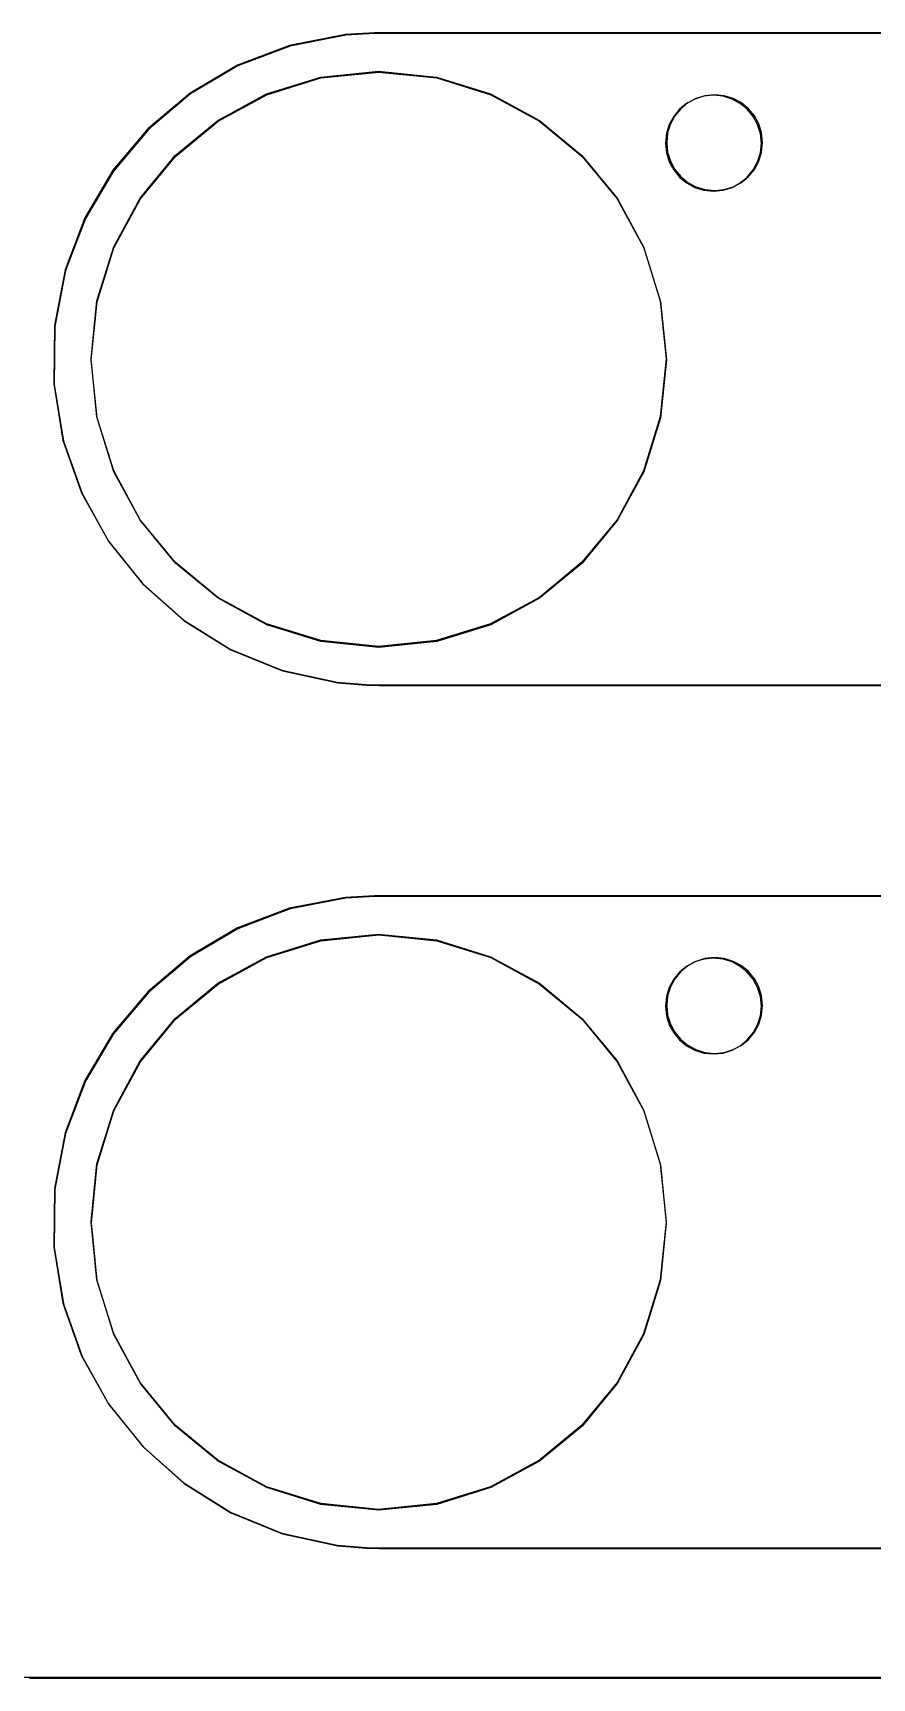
# Model space of a CAD drawing. Extents: x 1 to 47.7, y 0.2 to 35.
# Drawn here: x 21.691 to 22.566, y 4.851 to 6.567 of the extents above; entities that cross this region are included whole.
import ezdxf

# ---------------------------------------------------------------- set-up
doc = ezdxf.new("R2010")
doc.units = 0
doc.header["$MEASUREMENT"] = 0
for name, color, linetype in [('4_1__4U__UP_TO_ONE_IO_BOAR', 7, 'CONTINUOUS'), ('4_2__4U__FRONT_PANEL_W_24_', 7, 'CONTINUOUS'), ('5_1___24__TARGET_LEDS___12', 7, 'CONTINUOUS')]:
    doc.layers.add(name, color=color, linetype=linetype)

msp = doc.modelspace()

# ---------------------------------------------------------------- linework, layer by layer
at = {"layer": '4_1__4U__UP_TO_ONE_IO_BOAR'}
for points in [[(22.8703, 6.5665), (22.4571, 6.5665), (22.3619, 6.5665), (22.275, 6.5665), (22.1988, 6.5665), (22.1359, 6.5665), (22.0888, 6.5665), (22.06, 6.5665), (22.0475, 6.5665), (22.0171, 6.5648), (21.9589, 6.5536), (21.9046, 6.5329), (21.8552, 6.5037), (21.8115, 6.4668), (21.7747, 6.4232), (21.7454, 6.3738), (21.7248, 6.3195), (21.7136, 6.2612), (21.7128, 6.2004), (21.7226, 6.1416), (21.7419, 6.0867), (21.77, 6.0366), (21.8058, 5.9921), (21.8485, 5.9542), (21.8972, 5.9238), (21.9509, 5.9018), (22.0086, 5.8893), (22.0387, 5.8868), (22.0519, 5.8865), (22.0555, 5.8865), (22.0786, 5.8865), (22.1207, 5.8865), (22.1794, 5.8865), (22.252, 5.8865), (22.3361, 5.8865), (22.4292, 5.8865), (22.6323, 5.8865)], [(22.8703, 5.6665), (22.4571, 5.6665), (22.3619, 5.6665), (22.275, 5.6665), (22.1988, 5.6665), (22.1359, 5.6665), (22.0888, 5.6665), (22.06, 5.6665), (22.0475, 5.6665), (22.0172, 5.6648), (21.9589, 5.6536), (21.9046, 5.6329), (21.8552, 5.6037), (21.8116, 5.5668), (21.7747, 5.5232), (21.7454, 5.4738), (21.7248, 5.4195), (21.7136, 5.3612), (21.7129, 5.3004), (21.7226, 5.2417), (21.7419, 5.1867), (21.77, 5.1366), (21.8059, 5.0921), (21.8486, 5.0542), (21.8972, 5.0238), (21.9509, 5.0018), (22.0086, 4.9893), (22.0387, 4.9868), (22.0519, 4.9865), (22.0555, 4.9865), (22.0786, 4.9865), (22.1207, 4.9865), (22.1794, 4.9865), (22.252, 4.9865), (22.3361, 4.9865), (22.4292, 4.9865), (22.6323, 4.9865)], [(21.6871, 4.8514), (21.6928, 4.8514), (21.6997, 4.8514), (21.7077, 4.8514), (21.717, 4.8514), (21.7274, 4.8514), (21.7389, 4.8514), (21.7515, 4.8514), (21.7652, 4.8514), (21.78, 4.8514), (21.7958, 4.8514), (21.8126, 4.8514), (21.8305, 4.8514), (21.8493, 4.8514), (21.8691, 4.8514), (21.8898, 4.8514), (21.9114, 4.8514), (21.934, 4.8514), (21.9574, 4.8514), (21.9817, 4.8514), (22.0068, 4.8514), (22.0328, 4.8514), (22.0595, 4.8514), (22.1153, 4.8514), (22.174, 4.8514), (22.2355, 4.8514), (22.2997, 4.8514), (22.3663, 4.8514), (22.4352, 4.8514), (22.5062, 4.8514), (22.5791, 4.8514)]]:
    msp.add_lwpolyline(points, dxfattribs=at)
for points in [[(21.7515, 6.2263), (21.7576, 6.2868), (21.7751, 6.3431), (21.8028, 6.3941), (21.8394, 6.4385), (21.8838, 6.4751), (21.9348, 6.5028), (21.9911, 6.5203), (22.0516, 6.5264), (22.112, 6.5203), (22.1683, 6.5028), (22.2193, 6.4751), (22.2637, 6.4385), (22.3003, 6.3941), (22.328, 6.3431), (22.3455, 6.2868), (22.3516, 6.2263), (22.3455, 6.1659), (22.328, 6.1096), (22.3003, 6.0586), (22.2637, 6.0142), (22.2193, 5.9776), (22.1683, 5.95), (22.112, 5.9325), (22.0516, 5.9264), (21.9911, 5.9325), (21.9348, 5.95), (21.8838, 5.9776), (21.8394, 6.0142), (21.8028, 6.0586), (21.7751, 6.1096), (21.7576, 6.1659)], [(22.4019, 6.4028), (22.412, 6.4038), (22.4214, 6.4067), (22.4299, 6.4114), (22.4373, 6.4175), (22.4434, 6.4249), (22.448, 6.4334), (22.4509, 6.4428), (22.4519, 6.4528), (22.4509, 6.4629), (22.448, 6.4723), (22.4434, 6.4808), (22.4373, 6.4882), (22.4299, 6.4943), (22.4214, 6.4989), (22.412, 6.5018), (22.4019, 6.5028), (22.3918, 6.5018), (22.3824, 6.4989), (22.374, 6.4943), (22.3666, 6.4882), (22.3605, 6.4808), (22.3559, 6.4723), (22.3529, 6.4629), (22.3519, 6.4528), (22.3529, 6.4428), (22.3559, 6.4334), (22.3605, 6.4249), (22.3666, 6.4175), (22.374, 6.4114), (22.3824, 6.4067), (22.3918, 6.4038)], [(21.7516, 5.3263), (21.7577, 5.3868), (21.7751, 5.4431), (21.8028, 5.4941), (21.8394, 5.5385), (21.8838, 5.5751), (21.9348, 5.6028), (21.9911, 5.6203), (22.0516, 5.6264), (22.112, 5.6203), (22.1683, 5.6028), (22.2193, 5.5751), (22.2637, 5.5385), (22.3003, 5.4941), (22.328, 5.4431), (22.3454, 5.3868), (22.3515, 5.3263), (22.3454, 5.2659), (22.328, 5.2096), (22.3003, 5.1586), (22.2637, 5.1142), (22.2193, 5.0776), (22.1683, 5.05), (22.112, 5.0325), (22.0516, 5.0264), (21.9911, 5.0325), (21.9348, 5.05), (21.8838, 5.0776), (21.8394, 5.1142), (21.8028, 5.1586), (21.7751, 5.2096), (21.7577, 5.2659)], [(22.4019, 5.5028), (22.412, 5.5038), (22.4214, 5.5068), (22.4299, 5.5114), (22.4373, 5.5175), (22.4434, 5.5249), (22.448, 5.5333), (22.4509, 5.5427), (22.4519, 5.5528), (22.4509, 5.5629), (22.448, 5.5723), (22.4434, 5.5808), (22.4373, 5.5882), (22.4299, 5.5943), (22.4214, 5.5989), (22.412, 5.6018), (22.4019, 5.6028), (22.3918, 5.6018), (22.3824, 5.5989), (22.374, 5.5943), (22.3666, 5.5882), (22.3605, 5.5808), (22.3559, 5.5723), (22.3529, 5.5629), (22.3519, 5.5528), (22.3529, 5.5427), (22.3559, 5.5333), (22.3605, 5.5249), (22.3666, 5.5175), (22.374, 5.5114), (22.3824, 5.5068), (22.3918, 5.5038)]]:
    msp.add_lwpolyline(points, close=True, dxfattribs=at)
at = {"layer": '4_2__4U__FRONT_PANEL_W_24_'}
for points in [[(22.8697, 6.5673), (22.4566, 6.5673), (22.3614, 6.5673), (22.2744, 6.5673), (22.1982, 6.5673), (22.1354, 6.5673), (22.0883, 6.5673), (22.0595, 6.5673), (22.0469, 6.5672), (22.0166, 6.5655), (21.9583, 6.5543), (21.904, 6.5337), (21.8546, 6.5045), (21.811, 6.4676), (21.7741, 6.424), (21.7449, 6.3745), (21.7242, 6.3202), (21.7131, 6.262), (21.7123, 6.2011), (21.722, 6.1424), (21.7414, 6.0875), (21.7694, 6.0373), (21.8053, 5.9928), (21.848, 5.9549), (21.8966, 5.9245), (21.9503, 5.9026), (22.0081, 5.89), (22.0382, 5.8875), (22.0514, 5.8873), (22.055, 5.8873), (22.0781, 5.8873), (22.1202, 5.8873), (22.1788, 5.8873), (22.2514, 5.8873), (22.3356, 5.8873), (22.4287, 5.8873), (22.6318, 5.8873)], [(22.8697, 5.6673), (22.4566, 5.6673), (22.3614, 5.6673), (22.2744, 5.6673), (22.1982, 5.6673), (22.1354, 5.6673), (22.0883, 5.6673), (22.0595, 5.6673), (22.0469, 5.6672), (22.0166, 5.6655), (21.9583, 5.6543), (21.904, 5.6337), (21.8546, 5.6045), (21.811, 5.5676), (21.7741, 5.524), (21.7449, 5.4745), (21.7242, 5.4202), (21.7131, 5.362), (21.7123, 5.3012), (21.722, 5.2424), (21.7414, 5.1875), (21.7695, 5.1373), (21.8053, 5.0928), (21.848, 5.0549), (21.8967, 5.0245), (21.9503, 5.0026), (22.0081, 4.99), (22.0382, 4.9875), (22.0514, 4.9873), (22.055, 4.9873), (22.0781, 4.9873), (22.1202, 4.9873), (22.1788, 4.9873), (22.2514, 4.9873), (22.3356, 4.9873), (22.4287, 4.9873), (22.6318, 4.9873)], [(25.3521, 4.8521), (19.7763, 4.8521)]]:
    msp.add_lwpolyline(points, dxfattribs=at)
for points in [[(21.7513, 6.2273), (21.7574, 6.2877), (21.7749, 6.344), (21.8025, 6.395), (21.8392, 6.4394), (21.8836, 6.476), (21.9345, 6.5037), (21.9909, 6.5212), (22.0513, 6.5273), (22.1118, 6.5212), (22.1681, 6.5037), (22.2191, 6.476), (22.2635, 6.4394), (22.3001, 6.395), (22.3278, 6.344), (22.3452, 6.2877), (22.3513, 6.2273), (22.3452, 6.1668), (22.3278, 6.1105), (22.3001, 6.0595), (22.2635, 6.0151), (22.2191, 5.9785), (22.1681, 5.9508), (22.1118, 5.9334), (22.0513, 5.9273), (21.9909, 5.9334), (21.9345, 5.9508), (21.8836, 5.9785), (21.8392, 6.0151), (21.8025, 6.0595), (21.7749, 6.1105), (21.7574, 6.1668)], [(22.3507, 6.4522), (22.3517, 6.4422), (22.3546, 6.4328), (22.3592, 6.4243), (22.3653, 6.4169), (22.3727, 6.4108), (22.3812, 6.4062), (22.3906, 6.4033), (22.4007, 6.4023), (22.4108, 6.4033), (22.4201, 6.4062), (22.4286, 6.4108), (22.436, 6.4169), (22.4422, 6.4243), (22.4468, 6.4328), (22.4497, 6.4422), (22.4507, 6.4522), (22.4497, 6.4623), (22.4468, 6.4717), (22.4422, 6.4802), (22.436, 6.4876), (22.4286, 6.4937), (22.4201, 6.4983), (22.4108, 6.5012), (22.4007, 6.5022), (22.3906, 6.5012), (22.3812, 6.4983), (22.3727, 6.4937), (22.3653, 6.4876), (22.3592, 6.4802), (22.3546, 6.4717), (22.3517, 6.4623)], [(21.7513, 5.3273), (21.7574, 5.3877), (21.7749, 5.4441), (21.8025, 5.495), (21.8392, 5.5394), (21.8836, 5.576), (21.9345, 5.6037), (21.9909, 5.6212), (22.0513, 5.6273), (22.1118, 5.6212), (22.1681, 5.6037), (22.2191, 5.576), (22.2635, 5.5394), (22.3001, 5.495), (22.3278, 5.4441), (22.3452, 5.3877), (22.3513, 5.3273), (22.3452, 5.2668), (22.3278, 5.2105), (22.3001, 5.1595), (22.2635, 5.1151), (22.2191, 5.0785), (22.1681, 5.0509), (22.1118, 5.0334), (22.0513, 5.0273), (21.9909, 5.0334), (21.9345, 5.0509), (21.8836, 5.0785), (21.8392, 5.1151), (21.8025, 5.1595), (21.7749, 5.2105), (21.7574, 5.2668)], [(22.3507, 5.5522), (22.3517, 5.5422), (22.3546, 5.5328), (22.3592, 5.5243), (22.3653, 5.5169), (22.3727, 5.5108), (22.3812, 5.5062), (22.3906, 5.5033), (22.4007, 5.5023), (22.4108, 5.5033), (22.4201, 5.5062), (22.4286, 5.5108), (22.436, 5.5169), (22.4422, 5.5243), (22.4468, 5.5328), (22.4497, 5.5422), (22.4507, 5.5522), (22.4497, 5.5623), (22.4468, 5.5717), (22.4422, 5.5802), (22.436, 5.5876), (22.4286, 5.5937), (22.4201, 5.5983), (22.4108, 5.6012), (22.4007, 5.6022), (22.3906, 5.6012), (22.3812, 5.5983), (22.3727, 5.5937), (22.3653, 5.5876), (22.3592, 5.5802), (22.3546, 5.5717), (22.3517, 5.5623)]]:
    msp.add_lwpolyline(points, close=True, dxfattribs=at)
at = {"layer": '5_1___24__TARGET_LEDS___12'}
for points in [[(22.8697, 6.5673), (22.4566, 6.5673), (22.3614, 6.5673), (22.2744, 6.5673), (22.1982, 6.5673), (22.1354, 6.5673), (22.0883, 6.5673), (22.0595, 6.5673), (22.0469, 6.5672), (22.0166, 6.5655), (21.9583, 6.5543), (21.904, 6.5337), (21.8546, 6.5045), (21.811, 6.4676), (21.7741, 6.424), (21.7449, 6.3745), (21.7242, 6.3202), (21.7131, 6.262), (21.7123, 6.2011), (21.722, 6.1424), (21.7414, 6.0875), (21.7694, 6.0373), (21.8053, 5.9928), (21.848, 5.9549), (21.8966, 5.9245), (21.9503, 5.9026), (22.0081, 5.89), (22.0382, 5.8875), (22.0514, 5.8873), (22.055, 5.8873), (22.0781, 5.8873), (22.1202, 5.8873), (22.1788, 5.8873), (22.2514, 5.8873), (22.3356, 5.8873), (22.4287, 5.8873), (22.6318, 5.8873)], [(22.8697, 5.6673), (22.4566, 5.6673), (22.3614, 5.6673), (22.2744, 5.6673), (22.1982, 5.6673), (22.1354, 5.6673), (22.0883, 5.6673), (22.0595, 5.6673), (22.0469, 5.6672), (22.0166, 5.6655), (21.9583, 5.6543), (21.904, 5.6337), (21.8546, 5.6045), (21.811, 5.5676), (21.7741, 5.524), (21.7449, 5.4745), (21.7242, 5.4202), (21.7131, 5.362), (21.7123, 5.3012), (21.722, 5.2424), (21.7414, 5.1875), (21.7695, 5.1373), (21.8053, 5.0928), (21.848, 5.0549), (21.8967, 5.0245), (21.9503, 5.0026), (22.0081, 4.99), (22.0382, 4.9875), (22.0514, 4.9873), (22.055, 4.9873), (22.0781, 4.9873), (22.1202, 4.9873), (22.1788, 4.9873), (22.2514, 4.9873), (22.3356, 4.9873), (22.4287, 4.9873), (22.6318, 4.9873)], [(25.3521, 4.8521), (19.7763, 4.8521)]]:
    msp.add_lwpolyline(points, dxfattribs=at)
for points in [[(21.7513, 6.2273), (21.7574, 6.2877), (21.7749, 6.344), (21.8025, 6.395), (21.8392, 6.4394), (21.8836, 6.476), (21.9345, 6.5037), (21.9909, 6.5212), (22.0513, 6.5273), (22.1118, 6.5212), (22.1681, 6.5037), (22.2191, 6.476), (22.2635, 6.4394), (22.3001, 6.395), (22.3278, 6.344), (22.3452, 6.2877), (22.3513, 6.2273), (22.3452, 6.1668), (22.3278, 6.1105), (22.3001, 6.0595), (22.2635, 6.0151), (22.2191, 5.9785), (22.1681, 5.9508), (22.1118, 5.9334), (22.0513, 5.9273), (21.9909, 5.9334), (21.9345, 5.9508), (21.8836, 5.9785), (21.8392, 6.0151), (21.8025, 6.0595), (21.7749, 6.1105), (21.7574, 6.1668)], [(22.3507, 6.4522), (22.3517, 6.4422), (22.3546, 6.4328), (22.3592, 6.4243), (22.3653, 6.4169), (22.3727, 6.4108), (22.3812, 6.4062), (22.3906, 6.4033), (22.4007, 6.4023), (22.4108, 6.4033), (22.4201, 6.4062), (22.4286, 6.4108), (22.436, 6.4169), (22.4422, 6.4243), (22.4468, 6.4328), (22.4497, 6.4422), (22.4507, 6.4522), (22.4497, 6.4623), (22.4468, 6.4717), (22.4422, 6.4802), (22.436, 6.4876), (22.4286, 6.4937), (22.4201, 6.4983), (22.4108, 6.5012), (22.4007, 6.5022), (22.3906, 6.5012), (22.3812, 6.4983), (22.3727, 6.4937), (22.3653, 6.4876), (22.3592, 6.4802), (22.3546, 6.4717), (22.3517, 6.4623)], [(21.7513, 5.3273), (21.7574, 5.3877), (21.7749, 5.4441), (21.8025, 5.495), (21.8392, 5.5394), (21.8836, 5.576), (21.9345, 5.6037), (21.9909, 5.6212), (22.0513, 5.6273), (22.1118, 5.6212), (22.1681, 5.6037), (22.2191, 5.576), (22.2635, 5.5394), (22.3001, 5.495), (22.3278, 5.4441), (22.3452, 5.3877), (22.3513, 5.3273), (22.3452, 5.2668), (22.3278, 5.2105), (22.3001, 5.1595), (22.2635, 5.1151), (22.2191, 5.0785), (22.1681, 5.0509), (22.1118, 5.0334), (22.0513, 5.0273), (21.9909, 5.0334), (21.9345, 5.0509), (21.8836, 5.0785), (21.8392, 5.1151), (21.8025, 5.1595), (21.7749, 5.2105), (21.7574, 5.2668)], [(22.3507, 5.5522), (22.3517, 5.5422), (22.3546, 5.5328), (22.3592, 5.5243), (22.3653, 5.5169), (22.3727, 5.5108), (22.3812, 5.5062), (22.3906, 5.5033), (22.4007, 5.5023), (22.4108, 5.5033), (22.4201, 5.5062), (22.4286, 5.5108), (22.436, 5.5169), (22.4422, 5.5243), (22.4468, 5.5328), (22.4497, 5.5422), (22.4507, 5.5522), (22.4497, 5.5623), (22.4468, 5.5717), (22.4422, 5.5802), (22.436, 5.5876), (22.4286, 5.5937), (22.4201, 5.5983), (22.4108, 5.6012), (22.4007, 5.6022), (22.3906, 5.6012), (22.3812, 5.5983), (22.3727, 5.5937), (22.3653, 5.5876), (22.3592, 5.5802), (22.3546, 5.5717), (22.3517, 5.5623)]]:
    msp.add_lwpolyline(points, close=True, dxfattribs=at)

doc.saveas('drawing.dxf')
